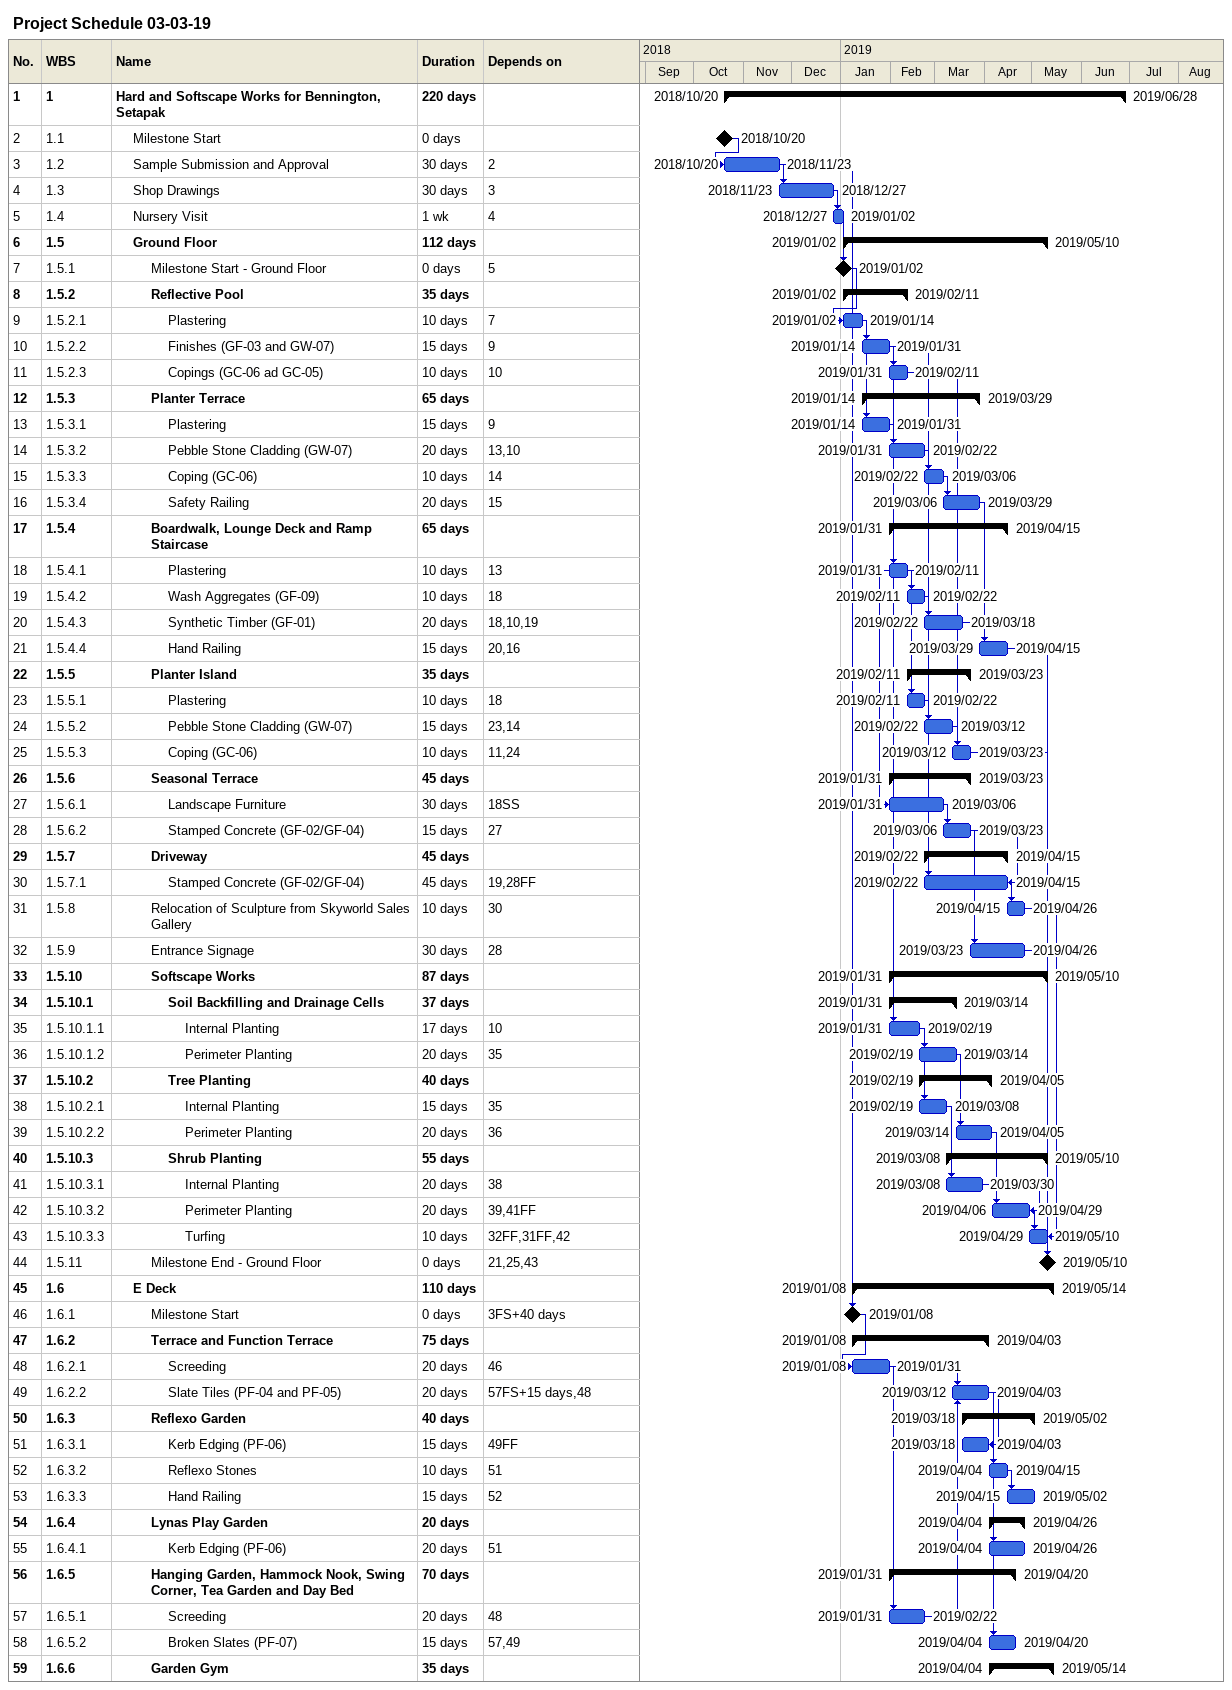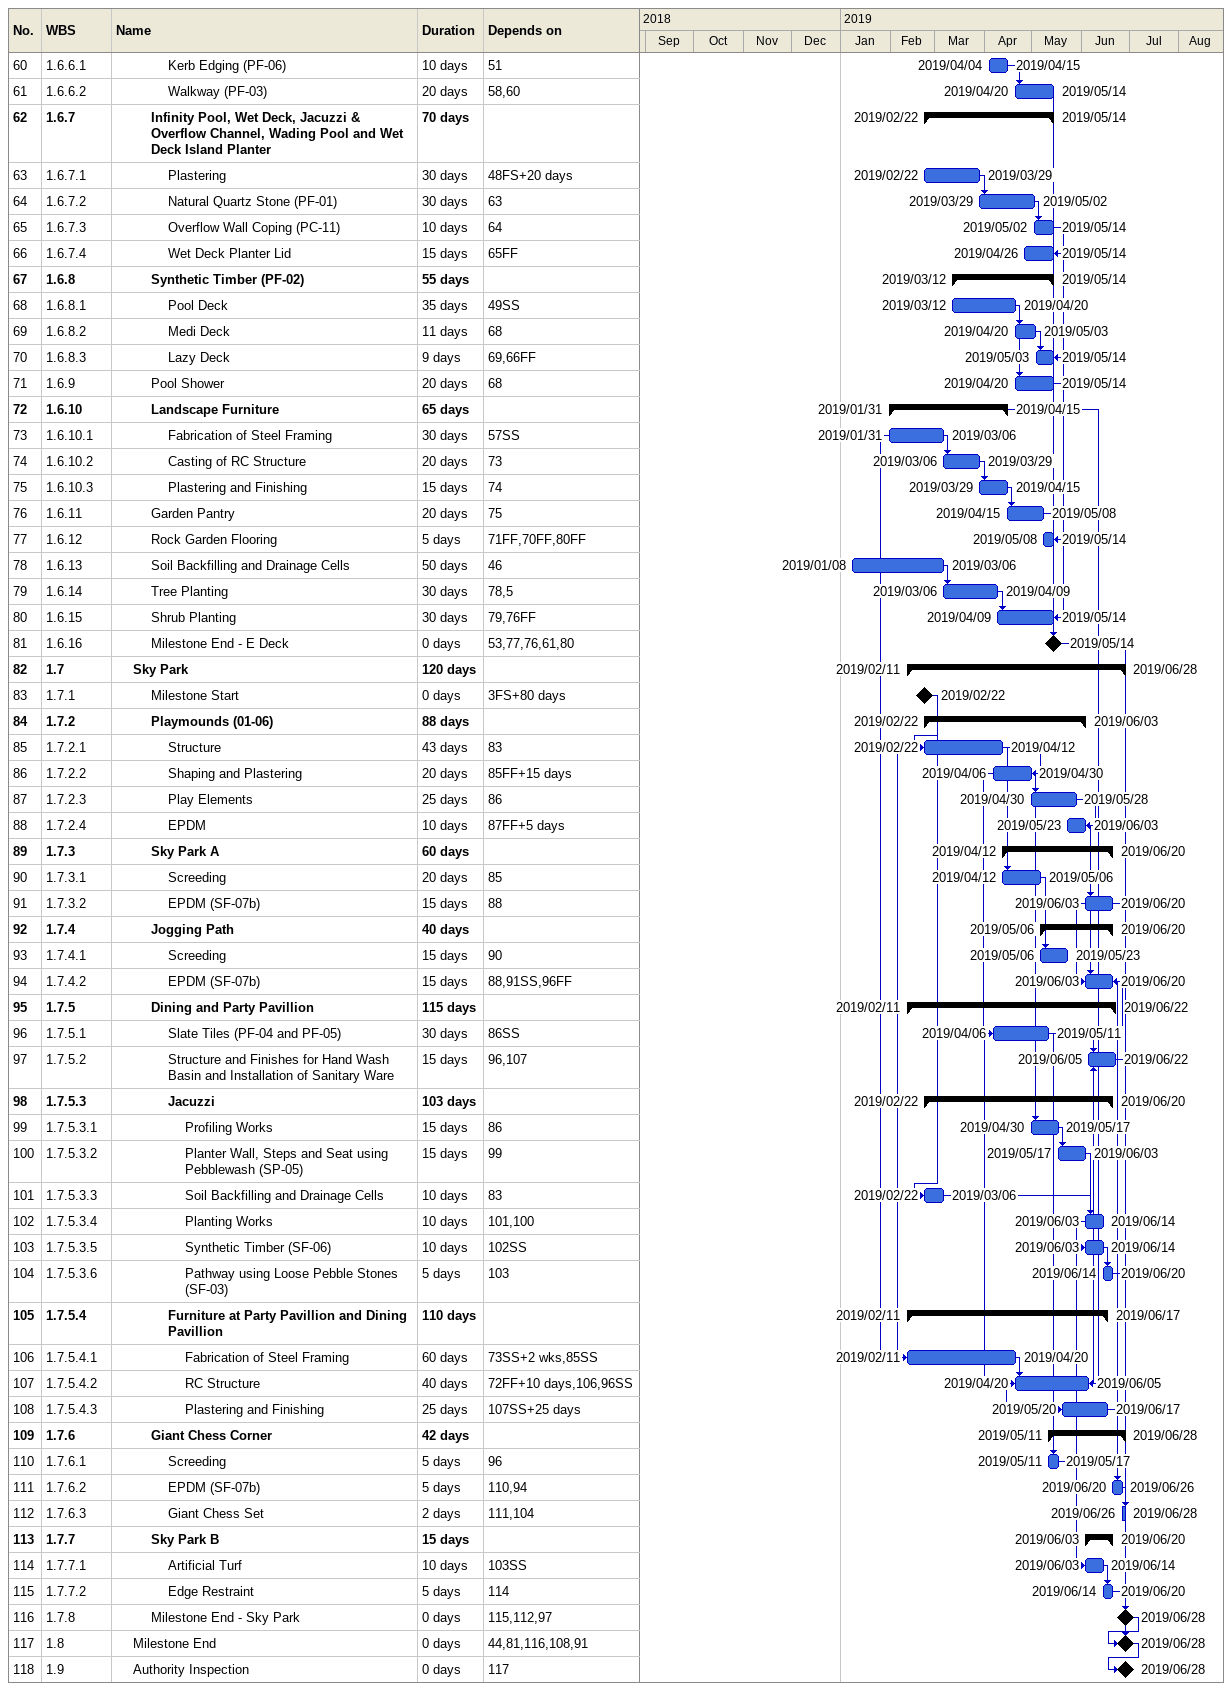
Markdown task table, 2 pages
Project Schedule 03-03-19

| ID | WBS | Task | Duration | Start | Finish | Predecessors |
|---|---|---|---|---|---|---|
| 1 | 1 | **Hard and Softscape Works for Bennington, Setapak** | 220d | 2018-10-20 | 2019-06-28 |  |
| 2 | 1.1 | Milestone Start | 0d | 2018-10-20 | 2018-10-20 |  |
| 3 | 1.2 | Sample Submission and Approval | 30d | 2018-10-20 | 2018-11-23 | 2 |
| 4 | 1.3 | Shop Drawings | 30d | 2018-11-23 | 2018-12-27 | 3 |
| 5 | 1.4 | Nursery Visit | 1w | 2018-12-27 | 2019-01-02 | 4 |
| 6 | 1.5 | **Ground Floor** | 112d | 2019-01-02 | 2019-05-10 |  |
| 7 | 1.5.1 | Milestone Start - Ground Floor | 0d | 2019-01-02 | 2019-01-02 | 5 |
| 8 | 1.5.2 | **Reflective Pool** | 35d | 2019-01-02 | 2019-02-11 |  |
| 9 | 1.5.2.1 | Plastering | 10d | 2019-01-02 | 2019-01-14 | 7 |
| 10 | 1.5.2.2 | Finishes (GF-03 and GW-07) | 15d | 2019-01-14 | 2019-01-31 | 9 |
| 11 | 1.5.2.3 | Copings (GC-06 ad GC-05) | 10d | 2019-01-31 | 2019-02-11 | 10 |
| 12 | 1.5.3 | **Planter Terrace** | 65d | 2019-01-14 | 2019-03-29 |  |
| 13 | 1.5.3.1 | Plastering | 15d | 2019-01-14 | 2019-01-31 | 9 |
| 14 | 1.5.3.2 | Pebble Stone Cladding (GW-07) | 20d | 2019-01-31 | 2019-02-22 | 13, 10 |
| 15 | 1.5.3.3 | Coping (GC-06) | 10d | 2019-02-22 | 2019-03-06 | 14 |
| 16 | 1.5.3.4 | Safety Railing | 20d | 2019-03-06 | 2019-03-29 | 15 |
| 17 | 1.5.4 | **Boardwalk, Lounge Deck and Ramp Staircase** | 65d | 2019-01-31 | 2019-04-15 |  |
| 18 | 1.5.4.1 | Plastering | 10d | 2019-01-31 | 2019-02-11 | 13 |
| 19 | 1.5.4.2 | Wash Aggregates (GF-09) | 10d | 2019-02-11 | 2019-02-22 | 18 |
| 20 | 1.5.4.3 | Synthetic Timber (GF-01) | 20d | 2019-02-22 | 2019-03-18 | 18, 10, 19 |
| 21 | 1.5.4.4 | Hand Railing | 15d | 2019-03-29 | 2019-04-15 | 20, 16 |
| 22 | 1.5.5 | **Planter Island** | 35d | 2019-02-11 | 2019-03-23 |  |
| 23 | 1.5.5.1 | Plastering | 10d | 2019-02-11 | 2019-02-22 | 18 |
| 24 | 1.5.5.2 | Pebble Stone Cladding (GW-07) | 15d | 2019-02-22 | 2019-03-12 | 23, 14 |
| 25 | 1.5.5.3 | Coping (GC-06) | 10d | 2019-03-12 | 2019-03-23 | 11, 24 |
| 26 | 1.5.6 | **Seasonal Terrace** | 45d | 2019-01-31 | 2019-03-23 |  |
| 27 | 1.5.6.1 | Landscape Furniture | 30d | 2019-01-31 | 2019-03-06 | 18SS |
| 28 | 1.5.6.2 | Stamped Concrete (GF-02/GF-04) | 15d | 2019-03-06 | 2019-03-23 | 27 |
| 29 | 1.5.7 | **Driveway** | 45d | 2019-02-22 | 2019-04-15 |  |
| 30 | 1.5.7.1 | Stamped Concrete (GF-02/GF-04) | 45d | 2019-02-22 | 2019-04-15 | 19, 28FF |
| 31 | 1.5.8 | Relocation of Sculpture from Skyworld Sales Gallery | 10d | 2019-04-15 | 2019-04-26 | 30 |
| 32 | 1.5.9 | Entrance Signage | 30d | 2019-03-23 | 2019-04-26 | 28 |
| 33 | 1.5.10 | **Softscape Works** | 87d | 2019-01-31 | 2019-05-10 |  |
| 34 | 1.5.10.1 | **Soil Backfilling and Drainage Cells** | 37d | 2019-01-31 | 2019-03-14 |  |
| 35 | 1.5.10.1.1 | Internal Planting | 17d | 2019-01-31 | 2019-02-19 | 10 |
| 36 | 1.5.10.1.2 | Perimeter Planting | 20d | 2019-02-19 | 2019-03-14 | 35 |
| 37 | 1.5.10.2 | **Tree Planting** | 40d | 2019-02-19 | 2019-04-05 |  |
| 38 | 1.5.10.2.1 | Internal Planting | 15d | 2019-02-19 | 2019-03-08 | 35 |
| 39 | 1.5.10.2.2 | Perimeter Planting | 20d | 2019-03-14 | 2019-04-05 | 36 |
| 40 | 1.5.10.3 | **Shrub Planting** | 55d | 2019-03-08 | 2019-05-10 |  |
| 41 | 1.5.10.3.1 | Internal Planting | 20d | 2019-03-08 | 2019-03-30 | 38 |
| 42 | 1.5.10.3.2 | Perimeter Planting | 20d | 2019-04-06 | 2019-04-29 | 39, 41FF |
| 43 | 1.5.10.3.3 | Turfing | 10d | 2019-04-29 | 2019-05-10 | 32FF, 31FF, 42 |
| 44 | 1.5.11 | Milestone End - Ground Floor | 0d | 2019-05-10 | 2019-05-10 | 21, 25, 43 |
| 45 | 1.6 | **E Deck** | 110d | 2019-01-08 | 2019-05-14 |  |
| 46 | 1.6.1 | Milestone Start | 0d | 2019-01-08 | 2019-01-08 | 3FS+40d |
| 47 | 1.6.2 | **Terrace and Function Terrace** | 75d | 2019-01-08 | 2019-04-03 |  |
| 48 | 1.6.2.1 | Screeding | 20d | 2019-01-08 | 2019-01-31 | 46 |
| 49 | 1.6.2.2 | Slate Tiles (PF-04 and PF-05) | 20d | 2019-03-12 | 2019-04-03 | 57FS+15d, 48 |
| 50 | 1.6.3 | **Reflexo Garden** | 40d | 2019-03-18 | 2019-05-02 |  |
| 51 | 1.6.3.1 | Kerb Edging (PF-06) | 15d | 2019-03-18 | 2019-04-03 | 49FF |
| 52 | 1.6.3.2 | Reflexo Stones | 10d | 2019-04-04 | 2019-04-15 | 51 |
| 53 | 1.6.3.3 | Hand Railing | 15d | 2019-04-15 | 2019-05-02 | 52 |
| 54 | 1.6.4 | **Lynas Play Garden** | 20d | 2019-04-04 | 2019-04-26 |  |
| 55 | 1.6.4.1 | Kerb Edging (PF-06) | 20d | 2019-04-04 | 2019-04-26 | 51 |
| 56 | 1.6.5 | **Hanging Garden, Hammock Nook, Swing Corner, Tea Garden and Day Bed** | 70d | 2019-01-31 | 2019-04-20 |  |
| 57 | 1.6.5.1 | Screeding | 20d | 2019-01-31 | 2019-02-22 | 48 |
| 58 | 1.6.5.2 | Broken Slates (PF-07) | 15d | 2019-04-04 | 2019-04-20 | 57, 49 |
| 59 | 1.6.6 | **Garden Gym** | 35d | 2019-04-04 | 2019-05-14 |  |
| 60 | 1.6.6.1 | Kerb Edging (PF-06) | 10d | 2019-04-04 | 2019-04-15 | 51 |
| 61 | 1.6.6.2 | Walkway (PF-03) | 20d | 2019-04-20 | 2019-05-14 | 58, 60 |
| 62 | 1.6.7 | **Infinity Pool, Wet Deck, Jacuzzi & Overflow Channel, Wading Pool and Wet Deck Island Planter** | 70d | 2019-02-22 | 2019-05-14 |  |
| 63 | 1.6.7.1 | Plastering | 30d | 2019-02-22 | 2019-03-29 | 48FS+20d |
| 64 | 1.6.7.2 | Natural Quartz Stone (PF-01) | 30d | 2019-03-29 | 2019-05-02 | 63 |
| 65 | 1.6.7.3 | Overflow Wall Coping (PC-11) | 10d | 2019-05-02 | 2019-05-14 | 64 |
| 66 | 1.6.7.4 | Wet Deck Planter Lid | 15d | 2019-04-26 | 2019-05-14 | 65FF |
| 67 | 1.6.8 | **Synthetic Timber (PF-02)** | 55d | 2019-03-12 | 2019-05-14 |  |
| 68 | 1.6.8.1 | Pool Deck | 35d | 2019-03-12 | 2019-04-20 | 49SS |
| 69 | 1.6.8.2 | Medi Deck | 11d | 2019-04-20 | 2019-05-03 | 68 |
| 70 | 1.6.8.3 | Lazy Deck | 9d | 2019-05-03 | 2019-05-14 | 69, 66FF |
| 71 | 1.6.9 | Pool Shower | 20d | 2019-04-20 | 2019-05-14 | 68 |
| 72 | 1.6.10 | **Landscape Furniture** | 65d | 2019-01-31 | 2019-04-15 |  |
| 73 | 1.6.10.1 | Fabrication of Steel Framing | 30d | 2019-01-31 | 2019-03-06 | 57SS |
| 74 | 1.6.10.2 | Casting of RC Structure | 20d | 2019-03-06 | 2019-03-29 | 73 |
| 75 | 1.6.10.3 | Plastering and Finishing | 15d | 2019-03-29 | 2019-04-15 | 74 |
| 76 | 1.6.11 | Garden Pantry | 20d | 2019-04-15 | 2019-05-08 | 75 |
| 77 | 1.6.12 | Rock Garden Flooring | 5d | 2019-05-08 | 2019-05-14 | 71FF, 70FF, 80FF |
| 78 | 1.6.13 | Soil Backfilling and Drainage Cells | 50d | 2019-01-08 | 2019-03-06 | 46 |
| 79 | 1.6.14 | Tree Planting | 30d | 2019-03-06 | 2019-04-09 | 78, 5 |
| 80 | 1.6.15 | Shrub Planting | 30d | 2019-04-09 | 2019-05-14 | 79, 76FF |
| 81 | 1.6.16 | Milestone End - E Deck | 0d | 2019-05-14 | 2019-05-14 | 53, 77, 76, 61, 80 |
| 82 | 1.7 | **Sky Park** | 120d | 2019-02-11 | 2019-06-28 |  |
| 83 | 1.7.1 | Milestone Start | 0d | 2019-02-22 | 2019-02-22 | 3FS+80d |
| 84 | 1.7.2 | **Playmounds (01-06)** | 88d | 2019-02-22 | 2019-06-03 |  |
| 85 | 1.7.2.1 | Structure | 43d | 2019-02-22 | 2019-04-12 | 83 |
| 86 | 1.7.2.2 | Shaping and Plastering | 20d | 2019-04-06 | 2019-04-30 | 85FF+15d |
| 87 | 1.7.2.3 | Play Elements | 25d | 2019-04-30 | 2019-05-28 | 86 |
| 88 | 1.7.2.4 | EPDM | 10d | 2019-05-23 | 2019-06-03 | 87FF+5d |
| 89 | 1.7.3 | **Sky Park A** | 60d | 2019-04-12 | 2019-06-20 |  |
| 90 | 1.7.3.1 | Screeding | 20d | 2019-04-12 | 2019-05-06 | 85 |
| 91 | 1.7.3.2 | EPDM (SF-07b) | 15d | 2019-06-03 | 2019-06-20 | 88 |
| 92 | 1.7.4 | **Jogging Path** | 40d | 2019-05-06 | 2019-06-20 |  |
| 93 | 1.7.4.1 | Screeding | 15d | 2019-05-06 | 2019-05-23 | 90 |
| 94 | 1.7.4.2 | EPDM (SF-07b) | 15d | 2019-06-03 | 2019-06-20 | 88, 91SS, 96FF |
| 95 | 1.7.5 | **Dining and Party Pavillion** | 115d | 2019-02-11 | 2019-06-22 |  |
| 96 | 1.7.5.1 | Slate Tiles (PF-04 and PF-05) | 30d | 2019-04-06 | 2019-05-11 | 86SS |
| 97 | 1.7.5.2 | Structure and Finishes for Hand Wash Basin and Installation of Sanitary Ware | 15d | 2019-06-05 | 2019-06-22 | 96, 107 |
| 98 | 1.7.5.3 | **Jacuzzi** | 103d | 2019-02-22 | 2019-06-20 |  |
| 99 | 1.7.5.3.1 | Profiling Works | 15d | 2019-04-30 | 2019-05-17 | 86 |
| 100 | 1.7.5.3.2 | Planter Wall, Steps and Seat using Pebblewash (SP-05) | 15d | 2019-05-17 | 2019-06-03 | 99 |
| 101 | 1.7.5.3.3 | Soil Backfilling and Drainage Cells | 10d | 2019-02-22 | 2019-03-06 | 83 |
| 102 | 1.7.5.3.4 | Planting Works | 10d | 2019-06-03 | 2019-06-14 | 101, 100 |
| 103 | 1.7.5.3.5 | Synthetic Timber (SF-06) | 10d | 2019-06-03 | 2019-06-14 | 102SS |
| 104 | 1.7.5.3.6 | Pathway using Loose Pebble Stones (SF-03) | 5d | 2019-06-14 | 2019-06-20 | 103 |
| 105 | 1.7.5.4 | **Furniture at Party Pavillion and Dining Pavillion** | 110d | 2019-02-11 | 2019-06-17 |  |
| 106 | 1.7.5.4.1 | Fabrication of Steel Framing | 60d | 2019-02-11 | 2019-04-20 | 73SS+2w, 85SS |
| 107 | 1.7.5.4.2 | RC Structure | 40d | 2019-04-20 | 2019-06-05 | 72FF+10d, 106, 96SS |
| 108 | 1.7.5.4.3 | Plastering and Finishing | 25d | 2019-05-20 | 2019-06-17 | 107SS+25d |
| 109 | 1.7.6 | **Giant Chess Corner** | 42d | 2019-05-11 | 2019-06-28 |  |
| 110 | 1.7.6.1 | Screeding | 5d | 2019-05-11 | 2019-05-17 | 96 |
| 111 | 1.7.6.2 | EPDM (SF-07b) | 5d | 2019-06-20 | 2019-06-26 | 110, 94 |
| 112 | 1.7.6.3 | Giant Chess Set | 2d | 2019-06-26 | 2019-06-28 | 111, 104 |
| 113 | 1.7.7 | **Sky Park B** | 15d | 2019-06-03 | 2019-06-20 |  |
| 114 | 1.7.7.1 | Artificial Turf | 10d | 2019-06-03 | 2019-06-14 | 103SS |
| 115 | 1.7.7.2 | Edge Restraint | 5d | 2019-06-14 | 2019-06-20 | 114 |
| 116 | 1.7.8 | Milestone End - Sky Park | 0d | 2019-06-28 | 2019-06-28 | 115, 112, 97 |
| 117 | 1.8 | Milestone End | 0d | 2019-06-28 | 2019-06-28 | 44, 81, 116, 108, 91 |
| 118 | 1.9 | Authority Inspection | 0d | 2019-06-28 | 2019-06-28 | 117 |
